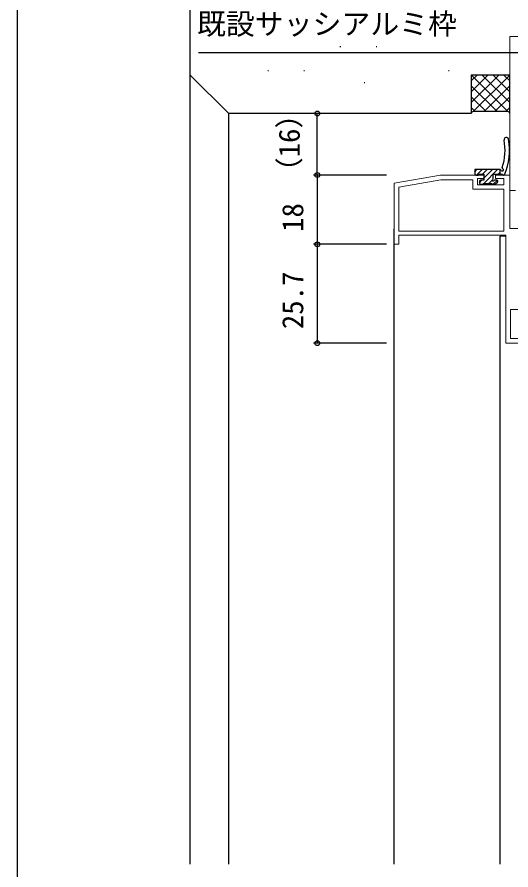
# Model space of a CAD drawing. Units: millimetres, scale not verified. Extents: x -437 to 438, y -331 to 328.
# Drawn here: x -436.9 to -308.6, y -18.1 to 203.7 of the extents above; entities that cross this region are included whole.
import ezdxf
from ezdxf.enums import TextEntityAlignment as Align

# ---------------------------------------------------------------- set-up
doc = ezdxf.new("R2010")
doc.units = ezdxf.units.MM
doc.header["$LTSCALE"] = 2
doc.layers.add('0-2_YKK_11', color=211, linetype='Continuous', lineweight=18)
for name, color, linetype in [('0-3_YKK_12', 2, 'Continuous'), ('0-4_YKK_13', 4, 'Continuous'), ('0-6_YKK_D', 6, 'Continuous'), ('0-7_YKK_ZWAK', 7, 'Continuous'), ('0-8_YSS_K', 3, 'Continuous'), ('0-9_YSS_KE', 3, 'Continuous')]:
    doc.layers.add(name, color=color, linetype=linetype)
doc.styles.add('ＭＳ ゴシック', font='')
doc.styles.get('ＭＳ ゴシック').set_extended_font_data('MS Gothic')

msp = doc.modelspace()

# ---------------------------------------------------------------- linework, layer by layer
at = {"layer": '0-2_YKK_11', "color": 4}
msp.add_lwpolyline([(-300.898, 198.597), (-308.898, 198.597), (-308.898, 158.597), (-307.398, 158.597)], dxfattribs=at)
at = {"layer": '0-2_YKK_11'}
for points in [[(-305.698, 148.697), (-308.898, 148.697), (-308.898, 162.597), (-312.598, 162.597), (-312.598, 161.697), (-310.398, 161.697), (-310.398, 160.097), (-317.298, 160.097), (-317.298, 161.697), (-315.598, 161.697), (-315.598, 162.597), (-326.898, 162.597), (-338.898, 160.481), (-338.898, 144.597), (-337.698, 144.597), (-337.698, 146.997), (-309.898, 146.997), (-309.898, 118.897), (-305.898, 118.897)], [(-306.698, 120.097), (-308.698, 120.097), (-308.698, 127.597), (-306.698, 127.597)]]:
    msp.add_lwpolyline(points, dxfattribs=at)
msp.add_lwpolyline([(-337.698, 147.997), (-310.398, 147.997), (-310.398, 158.897), (-318.498, 158.897), (-318.498, 161.397), (-326.793, 161.397), (-337.698, 159.474)], close=True, dxfattribs=at)
at = {"layer": '0-3_YKK_12'}
for p, q in [((-391.902, -16.602), (-391.903, 188.597)), ((-381.902, -16.602), (-381.904, 178.597)), ((-338.898, -16.602), (-338.898, 148.597)), ((-311.398, -16.602), (-311.398, 146.697)), ((-309.898, 146.697), (-311.398, 146.697))]:
    msp.add_line(p, q, dxfattribs=at)
at = {"layer": '0-4_YKK_13'}
for p, q in [((-317.998, 163.456), (-317.454, 164)), ((-317.698, 162.6), (-317.098, 162.6)), ((-317.507, 162.6), (-316.107, 164)), ((-315.96, 162.8), (-314.76, 164)), ((-315.666, 160.4), (-312.066, 164)), ((-315.598, 161.815), (-313.413, 164)), ((-311.919, 162.8), (-311.498, 163.221)), ((-311.498, 164), (-311.498, 162.8)), ((-316.798, 160.615), (-316.113, 161.3)), ((-316.798, 161), (-316.798, 160.5)), ((-316.498, 160.2), (-315.998, 160.2)), ((-315.798, 160.4), (-313.598, 160.4)), ((-314.319, 160.4), (-313.446, 161.273)), ((-313.398, 160.2), (-312.798, 160.2)), ((-313.172, 160.2), (-312.126, 161.246)), ((-312.298, 161.3), (-312.737, 161.3)), ((-312.586, 160.288), (-312.086, 160.788))]:
    msp.add_line(p, q, dxfattribs=at)
for points in [[(-311.433, 164), (-317.998, 164), (-317.998, 162.9)], [(-316.898, 162.8), (-315.598, 162.8), (-315.598, 161.3), (-316.498, 161.3)], [(-313.198, 161.761), (-313.198, 162.8), (-310.781, 162.8)]]:
    msp.add_lwpolyline(points, dxfattribs=at)
for centre, radius, start, end in [((-323.922, 168.988), 13.8, 341.30797, 11.30573), ((-309.802, 171.811), 0.6, 11.43642, 191.30573), ((-323.916, 168.955), 15, 335.28349, 11.43642), ((-310.566, 164.469), 0.3, 161.30797, 239.45144), ((-310.922, 163.866), 0.4, 349.44188, 59.45144), ((-317.698, 162.9), 0.3, 180, 270), ((-317.098, 162.8), 0.2, 270, 0), ((-311.433, 163.7), 0.3, 30.56082, 90), ((-310.83, 164.056), 0.4, 210.56082, 318.87006), ((-310.498, 162.9), 0.3, 199.47122, 313.83303), ((-316.498, 161), 0.3, 90, 180), ((-316.498, 160.5), 0.3, 180, 270), ((-315.998, 160.4), 0.2, 270, 0), ((-313.398, 160.4), 0.2, 180, 270), ((-313.198, 161.3), 0.25, 123.05573, 326.94427), ((-313.498, 161.761), 0.3, 303.05573, 0), ((-312.737, 161), 0.3, 90, 146.94427), ((-312.798, 160.5), 0.3, 270, 315), ((-312.298, 161), 0.3, 315, 90)]:
    msp.add_arc(centre, radius, start, end, dxfattribs=at)
at = {"layer": '0-6_YKK_D'}
for p, q in [((-340.898, 178.597), (-359.898, 178.597)), ((-358.898, 162.597), (-358.898, 178.597)), ((-340.898, 162.597), (-359.898, 162.597)), ((-340.898, 162.597), (-359.898, 162.597)), ((-358.898, 162.597), (-358.898, 144.597)), ((-340.898, 144.597), (-359.898, 144.597)), ((-340.898, 144.597), (-359.898, 144.597)), ((-358.898, 144.597), (-358.898, 118.897)), ((-340.898, 118.897), (-359.898, 118.897))]:
    msp.add_line(p, q, dxfattribs=at)
msp.add_lwpolyline([(-290.209, 180.059), (-291.672, 182.148), (-300.216, 194.35), (-389.759, 194.35)], dxfattribs=at)
for centre in [(-358.898, 178.597), (-358.898, 162.597), (-358.898, 162.597), (-358.898, 144.597), (-358.898, 144.597), (-358.898, 118.897)]:
    msp.add_circle(centre, 0.637, dxfattribs=at)
at = {"layer": '0-7_YKK_ZWAK'}
msp.add_line((-436.9, 293.9), (-436.9, -331.1), dxfattribs=at)
at = {"layer": '0-8_YSS_K'}
for p, q in [((-353.009, 196.037), (-352.809, 196.037)), ((-343.622, 196.037), (-343.422, 196.037)), ((-371.783, 189.778), (-371.583, 189.778)), ((-362.396, 189.778), (-362.196, 189.778)), ((-324.847, 189.778), (-324.647, 189.778)), ((-318.898, 184.269), (-314.569, 188.597)), ((-318.898, 181.44), (-311.741, 188.597)), ((-318.898, 187.097), (-317.398, 188.597)), ((-318.883, 188.597), (-309.383, 179.097)), ((-318.413, 179.097), (-308.912, 188.597)), ((-316.055, 188.597), (-308.898, 181.44)), ((-313.226, 188.597), (-308.898, 184.269)), ((-310.398, 188.597), (-308.898, 187.097)), ((-346.751, 186.649), (-346.551, 186.649)), ((-318.898, 185.783), (-312.211, 179.097)), ((-315.584, 179.097), (-308.898, 185.783)), ((-318.898, 182.955), (-315.04, 179.097)), ((-312.756, 179.097), (-308.898, 182.955)), ((-318.898, 180.127), (-317.868, 179.097)), ((-309.927, 179.097), (-308.898, 180.127)), ((-318.898, 178.612), (-318.898, 178.612)), ((-309.398, 179.097), (-318.398, 179.097)), ((-308.898, 178.612), (-308.898, 178.612))]:
    msp.add_line(p, q, dxfattribs=at)
for centre, start, end in [((-318.398, 178.597), 90, 180), ((-309.398, 178.597), 0, 90)]:
    msp.add_arc(centre, 0.5, start, end, dxfattribs=at)
at = {"layer": '0-9_YSS_KE'}
for p, q in [((-391.9, 188.597), (-391.9, 243.9)), ((-381.9, 178.597), (-391.9, 188.597))]:
    msp.add_line(p, q, dxfattribs=at)
msp.add_lwpolyline([(-308.898, 178.597), (-308.898, 188.597), (-318.898, 188.597), (-318.898, 178.597), (-381.9, 178.597)], dxfattribs=at)

# ---------------------------------------------------------------- texts
at = {"layer": '0-6_YKK_D', "style": 'ＭＳ ゴシック'}
msp.add_text('既設サッシアルミ枠', height=5.499, dxfattribs=at).set_placement((-390.133, 197.5), align=Align.BOTTOM_LEFT)
for s, p in [('（16）', (-361.793, 159.709)), ('18', (-360.898, 147.823)), ('25.7', (-360.898, 122.521))]:
    msp.add_text(s, height=5.499, rotation=90, dxfattribs=at).set_placement(p, align=Align.BOTTOM_LEFT)

doc.saveas('drawing.dxf')
